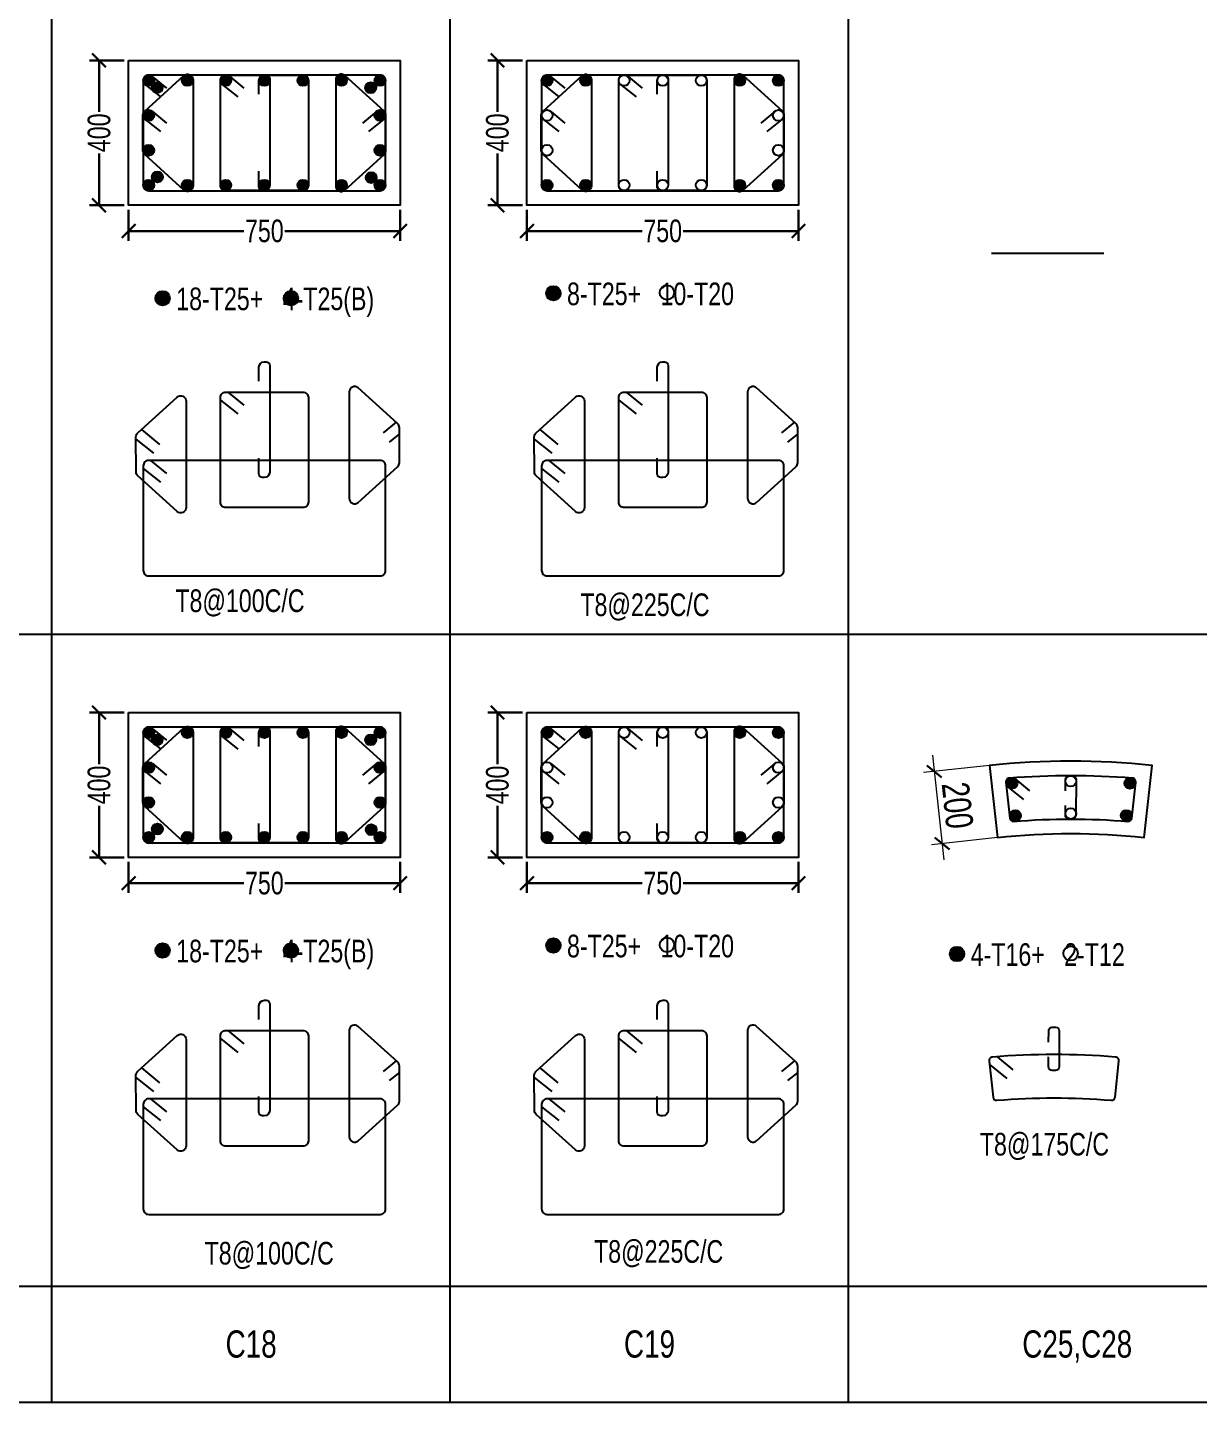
# Model space of a CAD drawing. Header units: millimetres. Extents: x 356 to 40629, y 2483 to 64847.
# Drawn here: x 31092 to 34325, y 11803 to 15598 of the extents above; entities that cross this region are included whole.
import ezdxf

# ---------------------------------------------------------------- set-up
doc = ezdxf.new("R2010")
doc.units = ezdxf.units.MM
for name, color, linetype in [('COL', 5, 'Continuous'), ('S-TIES', 3, 'Continuous'), ('TABLE', 11, 'Continuous'), ('TXT3', 6, 'Continuous')]:
    doc.layers.add(name, color=color, linetype=linetype)
for name, color, linetype, lineweight in [('STR-COL-DIM', 8, 'Continuous', 18), ('STR-LEVEL TEXT', 110, 'Continuous', 30), ('TEXT', 4, 'Continuous', 20)]:
    doc.layers.add(name, color=color, linetype=linetype, lineweight=lineweight)
doc.styles.add('EL', font='swisscl.ttf')
doc.styles.add('SOBHA', font='swisscl.ttf')
doc.styles.add('sobha sed', font='swisscl.ttf')
doc.dimstyles.new('S-25', dxfattribs={"dimscale": 25, "dimtxt": 2.5, "dimasz": 1.5, "dimexe": 0.25, "dimexo": 0.5, "dimgap": 0.1, "dimtad": 0, "dimdec": 0, "dimrnd": 0.0005, "dimzin": 0, "dimdsep": 46, "dimtxsty": 'SOBHA', "dimblk": 'OBLIQUE', "dimcen": 0.09, "dimclrd": 8, "dimclre": 8, "dimclrt": 6, "dimadec": 0, "dimazin": 0, "dimtfac": 1, "dimtdec": 0, "dimtofl": 0, "dimtmove": 0, "dimatfit": 3, "dimfxl": 0.18, "dimtolj": 1, "dimtzin": 0, "dimlwd": -1, "dimlwe": -1, "dimarcsym": 0})
doc.dimstyles.new('S-30', dxfattribs={"dimscale": 30, "dimtxt": 2.5, "dimasz": 1.25, "dimexe": 1, "dimexo": 0, "dimgap": 0.5, "dimtad": 1, "dimdec": 0, "dimrnd": 0.0005, "dimzin": 0, "dimdsep": 46, "dimtxsty": 'EL', "dimblk": 'ARCHTICK', "dimcen": 0.09, "dimdle": 1.5, "dimclrd": 251, "dimclre": 251, "dimclrt": 6, "dimadec": 0, "dimazin": 0, "dimtfac": 1, "dimtdec": 0, "dimtofl": 0, "dimtmove": 0, "dimatfit": 3, "dimfxl": 2, "dimtolj": 1, "dimtzin": 0, "dimlwd": -1, "dimlwe": -1, "dimarcsym": 0})

# ---------------------------------------------------------------- blocks, each defined once
blk = doc.blocks.new('_Oblique')
at = {"color": 0, "linetype": 'ByBlock', "lineweight": -2}
for p, q in [((-0.5, -0.5), (0.5, 0.5)), ((0, 0.71), (0, -0.71))]:
    blk.add_line(p, q, dxfattribs=at)
blk = doc.blocks.new('*D586')
at = {"layer": 'STR-LEVEL TEXT', "color": 8, "transparency": 16777216}
for p, q in [((31358.4, 13707.2), (31283.3, 13707.2)), ((31289.6, 13707.2), (31289.6, 13564.7)), ((31289.6, 13307.2), (31289.6, 13449.7)), ((31358.4, 13307.2), (31283.3, 13307.2))]:
    blk.add_line(p, q, dxfattribs=at)
at = {"layer": 'STR-LEVEL TEXT', "color": 8, "transparency": 16777216, "xscale": 37.5, "yscale": 37.5, "zscale": 37.5}
for p, rotation in [((31289.6, 13707.2), 90), ((31289.6, 13307.2), 270)]:
    blk.add_blockref('_Oblique', p, dxfattribs=dict(at, rotation=rotation))
at = {"layer": 'STR-LEVEL TEXT', "color": 6, "transparency": 16777216, "insert": (31289.6, 13507.2), "char_height": 62.5, "attachment_point": 5, "rotation": 90, "style": 'SOBHA'}
blk.add_mtext('\\A1;400', dxfattribs=at)
blk = doc.blocks.new('*D587')
at = {"layer": 'STR-LEVEL TEXT', "color": 8, "transparency": 16777216}
for p, q in [((31370.9, 13294.7), (31370.9, 13229.9)), ((32120.9, 13294.7), (32120.9, 13229.9)), ((31370.9, 13236.1), (31689, 13236.1)), ((32120.9, 13236.1), (31802.8, 13236.1))]:
    blk.add_line(p, q, dxfattribs=at)
at = {"layer": 'STR-LEVEL TEXT', "color": 8, "transparency": 16777216, "xscale": 37.5, "yscale": 37.5, "zscale": 37.5, "rotation": 180}
blk.add_blockref('_Oblique', (31370.9, 13236.1), dxfattribs=at)
at = {"layer": 'STR-LEVEL TEXT', "color": 8, "transparency": 16777216, "xscale": 37.5, "yscale": 37.5, "zscale": 37.5}
blk.add_blockref('_Oblique', (32120.9, 13236.1), dxfattribs=at)
at = {"layer": 'STR-LEVEL TEXT', "color": 6, "transparency": 16777216, "insert": (31745.9, 13236.1), "char_height": 62.5, "attachment_point": 5, "style": 'SOBHA'}
blk.add_mtext('\\A1;750', dxfattribs=at)
blk = doc.blocks.new('*D588')
at = {"layer": 'STR-LEVEL TEXT', "color": 8, "transparency": 16777216}
for p, q in [((31358.4, 15507.4), (31283.3, 15507.4)), ((31289.6, 15507.4), (31289.6, 15364.9)), ((31289.6, 15107.4), (31289.6, 15249.9)), ((31358.4, 15107.4), (31283.3, 15107.4))]:
    blk.add_line(p, q, dxfattribs=at)
at = {"layer": 'STR-LEVEL TEXT', "color": 8, "transparency": 16777216, "xscale": 37.5, "yscale": 37.5, "zscale": 37.5}
for p, rotation in [((31289.6, 15507.4), 90), ((31289.6, 15107.4), 270)]:
    blk.add_blockref('_Oblique', p, dxfattribs=dict(at, rotation=rotation))
at = {"layer": 'STR-LEVEL TEXT', "color": 6, "transparency": 16777216, "insert": (31289.6, 15307.4), "char_height": 62.5, "attachment_point": 5, "rotation": 90, "style": 'SOBHA'}
blk.add_mtext('\\A1;400', dxfattribs=at)
blk = doc.blocks.new('*D589')
at = {"layer": 'STR-LEVEL TEXT', "color": 8, "transparency": 16777216}
for p, q in [((31370.9, 15094.9), (31370.9, 15030.1)), ((32120.9, 15094.9), (32120.9, 15030.1)), ((31370.9, 15036.3), (31689, 15036.3)), ((32120.9, 15036.3), (31802.8, 15036.3))]:
    blk.add_line(p, q, dxfattribs=at)
at = {"layer": 'STR-LEVEL TEXT', "color": 8, "transparency": 16777216, "xscale": 37.5, "yscale": 37.5, "zscale": 37.5, "rotation": 180}
blk.add_blockref('_Oblique', (31370.9, 15036.3), dxfattribs=at)
at = {"layer": 'STR-LEVEL TEXT', "color": 8, "transparency": 16777216, "xscale": 37.5, "yscale": 37.5, "zscale": 37.5}
blk.add_blockref('_Oblique', (32120.9, 15036.3), dxfattribs=at)
at = {"layer": 'STR-LEVEL TEXT', "color": 6, "transparency": 16777216, "insert": (31745.9, 15036.3), "char_height": 62.5, "attachment_point": 5, "style": 'SOBHA'}
blk.add_mtext('\\A1;750', dxfattribs=at)
blk = doc.blocks.new('*D592')
at = {"layer": 'STR-LEVEL TEXT', "color": 8, "transparency": 16777216}
for p, q in [((32458.4, 13707.2), (32383.3, 13707.2)), ((32389.6, 13707.2), (32389.6, 13564.7)), ((32389.6, 13307.2), (32389.6, 13449.7)), ((32458.4, 13307.2), (32383.3, 13307.2))]:
    blk.add_line(p, q, dxfattribs=at)
at = {"layer": 'STR-LEVEL TEXT', "color": 8, "transparency": 16777216, "xscale": 37.5, "yscale": 37.5, "zscale": 37.5}
for p, rotation in [((32389.6, 13707.2), 90), ((32389.6, 13307.2), 270)]:
    blk.add_blockref('_Oblique', p, dxfattribs=dict(at, rotation=rotation))
at = {"layer": 'STR-LEVEL TEXT', "color": 6, "transparency": 16777216, "insert": (32389.6, 13507.2), "char_height": 62.5, "attachment_point": 5, "rotation": 90, "style": 'SOBHA'}
blk.add_mtext('\\A1;400', dxfattribs=at)
blk = doc.blocks.new('*D593')
at = {"layer": 'STR-LEVEL TEXT', "color": 8, "transparency": 16777216}
for p, q in [((32470.9, 13294.7), (32470.9, 13229.9)), ((33220.9, 13294.7), (33220.9, 13229.9)), ((32470.9, 13236.1), (32789, 13236.1)), ((33220.9, 13236.1), (32902.8, 13236.1))]:
    blk.add_line(p, q, dxfattribs=at)
at = {"layer": 'STR-LEVEL TEXT', "color": 8, "transparency": 16777216, "xscale": 37.5, "yscale": 37.5, "zscale": 37.5, "rotation": 180}
blk.add_blockref('_Oblique', (32470.9, 13236.1), dxfattribs=at)
at = {"layer": 'STR-LEVEL TEXT', "color": 8, "transparency": 16777216, "xscale": 37.5, "yscale": 37.5, "zscale": 37.5}
blk.add_blockref('_Oblique', (33220.9, 13236.1), dxfattribs=at)
at = {"layer": 'STR-LEVEL TEXT', "color": 6, "transparency": 16777216, "insert": (32845.9, 13236.1), "char_height": 62.5, "attachment_point": 5, "style": 'SOBHA'}
blk.add_mtext('\\A1;750', dxfattribs=at)
blk = doc.blocks.new('*D604')
at = {"layer": 'STR-LEVEL TEXT', "color": 8, "transparency": 16777216}
for p, q in [((32458.4, 15507.4), (32383.3, 15507.4)), ((32389.6, 15507.4), (32389.6, 15364.9)), ((32389.6, 15107.4), (32389.6, 15249.9)), ((32458.4, 15107.4), (32383.3, 15107.4))]:
    blk.add_line(p, q, dxfattribs=at)
at = {"layer": 'STR-LEVEL TEXT', "color": 8, "transparency": 16777216, "xscale": 37.5, "yscale": 37.5, "zscale": 37.5}
for p, rotation in [((32389.6, 15507.4), 90), ((32389.6, 15107.4), 270)]:
    blk.add_blockref('_Oblique', p, dxfattribs=dict(at, rotation=rotation))
at = {"layer": 'STR-LEVEL TEXT', "color": 6, "transparency": 16777216, "insert": (32389.6, 15307.4), "char_height": 62.5, "attachment_point": 5, "rotation": 90, "style": 'SOBHA'}
blk.add_mtext('\\A1;400', dxfattribs=at)
blk = doc.blocks.new('*D605')
at = {"layer": 'STR-LEVEL TEXT', "color": 8, "transparency": 16777216}
for p, q in [((32470.9, 15094.9), (32470.9, 15030.1)), ((33220.9, 15094.9), (33220.9, 15030.1)), ((32470.9, 15036.3), (32789, 15036.3)), ((33220.9, 15036.3), (32902.8, 15036.3))]:
    blk.add_line(p, q, dxfattribs=at)
at = {"layer": 'STR-LEVEL TEXT', "color": 8, "transparency": 16777216, "xscale": 37.5, "yscale": 37.5, "zscale": 37.5, "rotation": 180}
blk.add_blockref('_Oblique', (32470.9, 15036.3), dxfattribs=at)
at = {"layer": 'STR-LEVEL TEXT', "color": 8, "transparency": 16777216, "xscale": 37.5, "yscale": 37.5, "zscale": 37.5}
blk.add_blockref('_Oblique', (33220.9, 15036.3), dxfattribs=at)
at = {"layer": 'STR-LEVEL TEXT', "color": 6, "transparency": 16777216, "insert": (32845.9, 15036.3), "char_height": 62.5, "attachment_point": 5, "style": 'SOBHA'}
blk.add_mtext('\\A1;750', dxfattribs=at)
blk = doc.blocks.new('_ArchTick')
at = {"color": 0, "linetype": 'ByBlock', "const_width": 0.15}
blk.add_lwpolyline([(-0.5, -0.5), (0.5, 0.5)], dxfattribs=at)
blk = doc.blocks.new('*D629')
at = {"layer": 'TEXT', "color": 251, "linetype": 'Continuous', "transparency": 16777216}
for p, q in [((33590.9, 13589.3), (33622.4, 13301)), ((33748.3, 13561.2), (33566, 13541.3)), ((33770, 13362.4), (33587.7, 13342.4))]:
    blk.add_line(p, q, dxfattribs=at)
at = {"layer": 'TEXT', "color": 251, "transparency": 16777216, "xscale": 37.5, "yscale": 37.5, "zscale": 37.5}
for p, rotation in [((33595.8, 13544.5), 96.23951706283746), ((33617.5, 13345.7), 276.2395170628374)]:
    blk.add_blockref('_ArchTick', p, dxfattribs=dict(at, rotation=rotation))
at = {"layer": 'TEXT', "color": 6, "transparency": 16777216, "insert": (33659.7, 13450.9), "char_height": 75, "attachment_point": 5, "rotation": 276.2395, "style": 'EL'}
blk.add_mtext('\\A1;200', dxfattribs=at)

msp = doc.modelspace()

# ---------------------------------------------------------------- hatches: boundary and pattern name
at = {"layer": 'S-TIES', "ltscale": 7}
h = msp.add_hatch(color=256, dxfattribs=at)
h.dxf.hatch_style = 1
edge = h.paths.add_edge_path()
edge.add_arc((31426.5, 15451.8), 15, 0, 360)
h = msp.add_hatch(color=256, dxfattribs=at)
h.dxf.hatch_style = 1
edge = h.paths.add_edge_path()
edge.add_arc((31533, 15451.8), 15, 0, 360)
h = msp.add_hatch(color=256, dxfattribs=at)
h.dxf.hatch_style = 1
edge = h.paths.add_edge_path()
edge.add_arc((31639.4, 15451.8), 15, 0, 360)
h = msp.add_hatch(color=256, dxfattribs=at)
h.dxf.hatch_style = 1
edge = h.paths.add_edge_path()
edge.add_arc((31745.9, 15451.8), 15, 0, 360)
h = msp.add_hatch(color=256, dxfattribs=at)
h.dxf.hatch_style = 1
edge = h.paths.add_edge_path()
edge.add_arc((31852.4, 15451.8), 15, 0, 360)
h = msp.add_hatch(color=256, dxfattribs=at)
h.dxf.hatch_style = 1
edge = h.paths.add_edge_path()
edge.add_arc((31958.9, 15451.8), 15, 0, 360)
h = msp.add_hatch(color=256, dxfattribs=at)
h.dxf.hatch_style = 1
edge = h.paths.add_edge_path()
edge.add_arc((32065.3, 15451.8), 15, 0, 360)
h = msp.add_hatch(color=256, dxfattribs=at)
h.dxf.hatch_style = 1
edge = h.paths.add_edge_path()
edge.add_arc((32526.5, 15451.8), 15, 0, 360)
h = msp.add_hatch(color=256, dxfattribs=at)
h.dxf.hatch_style = 1
edge = h.paths.add_edge_path()
edge.add_arc((32633, 15451.8), 15, 0, 360)
h = msp.add_hatch(color=256, dxfattribs=at)
h.dxf.hatch_style = 1
edge = h.paths.add_edge_path()
edge.add_arc((33058.9, 15451.8), 15, 0, 360)
h = msp.add_hatch(color=256, dxfattribs=at)
h.dxf.hatch_style = 1
edge = h.paths.add_edge_path()
edge.add_arc((33165.3, 15451.8), 15, 0, 360)
h = msp.add_hatch(color=256, dxfattribs=at)
h.dxf.hatch_style = 1
edge = h.paths.add_edge_path()
edge.add_arc((31450, 15432.2), 15, 0, 360)
h = msp.add_hatch(color=256, dxfattribs=at)
h.dxf.hatch_style = 1
edge = h.paths.add_edge_path()
edge.add_arc((32039.6, 15432), 15, 0, 360)
h = msp.add_hatch(color=256, dxfattribs=at)
h.dxf.hatch_style = 1
edge = h.paths.add_edge_path()
edge.add_arc((31426.5, 15355.5), 15, 0, 360)
h = msp.add_hatch(color=256, dxfattribs=at)
h.dxf.hatch_style = 1
edge = h.paths.add_edge_path()
edge.add_arc((32065.2, 15355.5), 15, 0, 360)
h = msp.add_hatch(color=256, dxfattribs=at)
h.dxf.hatch_style = 1
edge = h.paths.add_edge_path()
edge.add_arc((31426.5, 15259.1), 15, 0, 360)
h = msp.add_hatch(color=256, dxfattribs=at)
h.dxf.hatch_style = 1
edge = h.paths.add_edge_path()
edge.add_arc((32065.2, 15259.1), 15, 0, 360)
h = msp.add_hatch(color=256, dxfattribs=at)
h.dxf.hatch_style = 1
edge = h.paths.add_edge_path()
edge.add_arc((31450.4, 15185.7), 15, 0, 360)
h = msp.add_hatch(color=256, dxfattribs=at)
h.dxf.hatch_style = 1
edge = h.paths.add_edge_path()
edge.add_arc((32040.9, 15183.8), 15, 0, 360)
h = msp.add_hatch(color=256, dxfattribs=at)
h.dxf.hatch_style = 1
edge = h.paths.add_edge_path()
edge.add_arc((31426.6, 15162.7), 15, 0, 360)
h = msp.add_hatch(color=256, dxfattribs=at)
h.dxf.hatch_style = 1
edge = h.paths.add_edge_path()
edge.add_arc((31533, 15162.9), 15, 0, 360)
h = msp.add_hatch(color=256, dxfattribs=at)
h.dxf.hatch_style = 1
edge = h.paths.add_edge_path()
edge.add_arc((31639.4, 15162.9), 15, 0, 360)
h = msp.add_hatch(color=256, dxfattribs=at)
h.dxf.hatch_style = 1
edge = h.paths.add_edge_path()
edge.add_arc((31745.9, 15162.9), 15, 0, 360)
h = msp.add_hatch(color=256, dxfattribs=at)
h.dxf.hatch_style = 1
edge = h.paths.add_edge_path()
edge.add_arc((31852.4, 15162.9), 15, 0, 360)
h = msp.add_hatch(color=256, dxfattribs=at)
h.dxf.hatch_style = 1
edge = h.paths.add_edge_path()
edge.add_arc((31958.9, 15162.9), 15, 0, 360)
h = msp.add_hatch(color=256, dxfattribs=at)
h.dxf.hatch_style = 1
edge = h.paths.add_edge_path()
edge.add_arc((32065.3, 15162.7), 15, 0, 360)
h = msp.add_hatch(color=256, dxfattribs=at)
h.dxf.hatch_style = 1
edge = h.paths.add_edge_path()
edge.add_arc((32526.6, 15162.7), 15, 0, 360)
h = msp.add_hatch(color=256, dxfattribs=at)
h.dxf.hatch_style = 1
edge = h.paths.add_edge_path()
edge.add_arc((32633, 15162.9), 15, 0, 360)
h = msp.add_hatch(color=256, dxfattribs=at)
h.dxf.hatch_style = 1
edge = h.paths.add_edge_path()
edge.add_arc((33058.9, 15162.9), 15, 0, 360)
h = msp.add_hatch(color=256, dxfattribs=at)
h.dxf.hatch_style = 1
edge = h.paths.add_edge_path()
edge.add_arc((33165.3, 15162.7), 15, 0, 360)
h = msp.add_hatch(color=256, dxfattribs=at)
h.dxf.hatch_style = 1
edge = h.paths.add_edge_path()
edge.add_arc((32543.9, 14864.4), 20, 0, 360)
h = msp.add_hatch(color=256, dxfattribs=at)
h.dxf.hatch_style = 1
edge = h.paths.add_edge_path()
edge.add_arc((31464.9, 14850.6), 20, 0, 360)
h = msp.add_hatch(color=256, dxfattribs=at)
h.dxf.hatch_style = 1
edge = h.paths.add_edge_path()
edge.add_arc((31819.4, 14850.6), 20, 0, 360)
h = msp.add_hatch(color=256, dxfattribs=at)
h.dxf.hatch_style = 1
edge = h.paths.add_edge_path()
edge.add_arc((31426.5, 13651.7), 15, 0, 360)
h = msp.add_hatch(color=256, dxfattribs=at)
h.dxf.hatch_style = 1
edge = h.paths.add_edge_path()
edge.add_arc((31533, 13651.7), 15, 0, 360)
h = msp.add_hatch(color=256, dxfattribs=at)
h.dxf.hatch_style = 1
edge = h.paths.add_edge_path()
edge.add_arc((31639.4, 13651.7), 15, 0, 360)
h = msp.add_hatch(color=256, dxfattribs=at)
h.dxf.hatch_style = 1
edge = h.paths.add_edge_path()
edge.add_arc((31745.9, 13651.7), 15, 0, 360)
h = msp.add_hatch(color=256, dxfattribs=at)
h.dxf.hatch_style = 1
edge = h.paths.add_edge_path()
edge.add_arc((31852.4, 13651.7), 15, 0, 360)
h = msp.add_hatch(color=256, dxfattribs=at)
h.dxf.hatch_style = 1
edge = h.paths.add_edge_path()
edge.add_arc((31958.9, 13651.7), 15, 0, 360)
h = msp.add_hatch(color=256, dxfattribs=at)
h.dxf.hatch_style = 1
edge = h.paths.add_edge_path()
edge.add_arc((32065.3, 13651.7), 15, 0, 360)
h = msp.add_hatch(color=256, dxfattribs=at)
h.dxf.hatch_style = 1
edge = h.paths.add_edge_path()
edge.add_arc((32526.5, 13651.7), 15, 0, 360)
h = msp.add_hatch(color=256, dxfattribs=at)
h.dxf.hatch_style = 1
edge = h.paths.add_edge_path()
edge.add_arc((32633, 13651.7), 15, 0, 360)
h = msp.add_hatch(color=256, dxfattribs=at)
h.dxf.hatch_style = 1
edge = h.paths.add_edge_path()
edge.add_arc((33058.9, 13651.7), 15, 0, 360)
h = msp.add_hatch(color=256, dxfattribs=at)
h.dxf.hatch_style = 1
edge = h.paths.add_edge_path()
edge.add_arc((33165.3, 13651.7), 15, 0, 360)
h = msp.add_hatch(color=256, dxfattribs=at)
h.dxf.hatch_style = 1
edge = h.paths.add_edge_path()
edge.add_arc((31450, 13632), 15, 0, 360)
h = msp.add_hatch(color=256, dxfattribs=at)
h.dxf.hatch_style = 1
edge = h.paths.add_edge_path()
edge.add_arc((32039.6, 13631.8), 15, 0, 360)
h = msp.add_hatch(color=256, dxfattribs=at)
h.dxf.hatch_style = 1
edge = h.paths.add_edge_path()
edge.add_arc((31426.5, 13555.3), 15, 0, 360)
h = msp.add_hatch(color=256, dxfattribs=at)
h.dxf.hatch_style = 1
edge = h.paths.add_edge_path()
edge.add_arc((32065.2, 13555.3), 15, 0, 360)
h = msp.add_hatch(color=256, dxfattribs=at)
h.dxf.hatch_style = 1
edge = h.paths.add_edge_path()
edge.add_arc((33810.4, 13511.8), 15, 0, 360)
h = msp.add_hatch(color=256, dxfattribs=at)
h.dxf.hatch_style = 1
edge = h.paths.add_edge_path()
edge.add_arc((34136.2, 13512), 15, 0, 360)
h = msp.add_hatch(color=256, dxfattribs=at)
h.dxf.hatch_style = 1
edge = h.paths.add_edge_path()
edge.add_arc((31426.5, 13458.9), 15, 0, 360)
h = msp.add_hatch(color=256, dxfattribs=at)
h.dxf.hatch_style = 1
edge = h.paths.add_edge_path()
edge.add_arc((32065.2, 13458.9), 15, 0, 360)
h = msp.add_hatch(color=256, dxfattribs=at)
h.dxf.hatch_style = 1
edge = h.paths.add_edge_path()
edge.add_arc((33819.9, 13422.6), 15, 0, 360)
h = msp.add_hatch(color=256, dxfattribs=at)
h.dxf.hatch_style = 1
edge = h.paths.add_edge_path()
edge.add_arc((34126.1, 13423.1), 15, 0, 360)
h = msp.add_hatch(color=256, dxfattribs=at)
h.dxf.hatch_style = 1
edge = h.paths.add_edge_path()
edge.add_arc((31450.4, 13385.5), 15, 0, 360)
h = msp.add_hatch(color=256, dxfattribs=at)
h.dxf.hatch_style = 1
edge = h.paths.add_edge_path()
edge.add_arc((32040.9, 13383.7), 15, 0, 360)
h = msp.add_hatch(color=256, dxfattribs=at)
h.dxf.hatch_style = 1
edge = h.paths.add_edge_path()
edge.add_arc((31426.6, 13362.6), 15, 0, 360)
h = msp.add_hatch(color=256, dxfattribs=at)
h.dxf.hatch_style = 1
edge = h.paths.add_edge_path()
edge.add_arc((31533, 13362.7), 15, 0, 360)
h = msp.add_hatch(color=256, dxfattribs=at)
h.dxf.hatch_style = 1
edge = h.paths.add_edge_path()
edge.add_arc((31639.4, 13362.7), 15, 0, 360)
h = msp.add_hatch(color=256, dxfattribs=at)
h.dxf.hatch_style = 1
edge = h.paths.add_edge_path()
edge.add_arc((31745.9, 13362.7), 15, 0, 360)
h = msp.add_hatch(color=256, dxfattribs=at)
h.dxf.hatch_style = 1
edge = h.paths.add_edge_path()
edge.add_arc((31852.4, 13362.7), 15, 0, 360)
h = msp.add_hatch(color=256, dxfattribs=at)
h.dxf.hatch_style = 1
edge = h.paths.add_edge_path()
edge.add_arc((31958.9, 13362.7), 15, 0, 360)
h = msp.add_hatch(color=256, dxfattribs=at)
h.dxf.hatch_style = 1
edge = h.paths.add_edge_path()
edge.add_arc((32065.3, 13362.6), 15, 0, 360)
h = msp.add_hatch(color=256, dxfattribs=at)
h.dxf.hatch_style = 1
edge = h.paths.add_edge_path()
edge.add_arc((32526.6, 13362.6), 15, 0, 360)
h = msp.add_hatch(color=256, dxfattribs=at)
h.dxf.hatch_style = 1
edge = h.paths.add_edge_path()
edge.add_arc((32633, 13362.7), 15, 0, 360)
h = msp.add_hatch(color=256, dxfattribs=at)
h.dxf.hatch_style = 1
edge = h.paths.add_edge_path()
edge.add_arc((33058.9, 13362.7), 15, 0, 360)
h = msp.add_hatch(color=256, dxfattribs=at)
h.dxf.hatch_style = 1
edge = h.paths.add_edge_path()
edge.add_arc((33165.3, 13362.6), 15, 0, 360)
h = msp.add_hatch(color=256, dxfattribs=at)
h.dxf.hatch_style = 1
edge = h.paths.add_edge_path()
edge.add_arc((31464.9, 13050.4), 20, 0, 360)
h = msp.add_hatch(color=256, dxfattribs=at)
h.dxf.hatch_style = 1
edge = h.paths.add_edge_path()
edge.add_arc((31819.4, 13050.4), 20, 0, 360)
h = msp.add_hatch(color=256, dxfattribs=at)
h.dxf.hatch_style = 1
edge = h.paths.add_edge_path()
edge.add_arc((32543.9, 13064.2), 20, 0, 360)
h = msp.add_hatch(color=256, dxfattribs=at)
h.dxf.hatch_style = 1
edge = h.paths.add_edge_path()
edge.add_arc((33658.6, 13040.7), 20, 0, 360)

# ---------------------------------------------------------------- linework, layer by layer
at = {"layer": 'COL', "elevation": 0}
for points in [[(31370.9, 15507.4), (32120.9, 15507.4), (32120.9, 15107.4), (31370.9, 15107.4)], [(32470.9, 15507.4), (33220.9, 15507.4), (33220.9, 15107.4), (32470.9, 15107.4)], [(31370.9, 13707.2), (32120.9, 13707.2), (32120.9, 13307.2), (31370.9, 13307.2)], [(32470.9, 13707.2), (33220.9, 13707.2), (33220.9, 13307.2), (32470.9, 13307.2)]]:
    msp.add_lwpolyline(points, close=True, dxfattribs=at)
at = {"layer": 'COL'}
msp.add_lwpolyline([(33770, 13362.4, -0.053678), (34175.8, 13362.3), (34197.2, 13561.2, 0.051629), (33748.3, 13561.2)], format="xyb", close=True, dxfattribs=at)
at = {"layer": 'S-TIES', "ltscale": 7}
msp.add_line((33753.5, 14975.4, 0), (34063.8, 14975.4, 0), dxfattribs=at)
at = {"layer": 'S-TIES', "ltscale": 7, "elevation": 0}
for points in [[(31549, 15454.1), (31549, 15160.6, -0.650149), (31523.9, 15149.5), (31415.5, 15247.5, -0.211938), (31410.5, 15258.7), (31410.5, 15355.9, -0.211928), (31415.5, 15367), (31523.9, 15465.2, -0.650363)], [(31426.6, 15147.7), (32065.3, 15147.7, 0.414214), (32080.3, 15162.7), (32080.3, 15451.8, 0.414214), (32065.3, 15466.8), (31426.6, 15466.8, 0.414214), (31411.6, 15451.8), (31411.6, 15162.7, 0.414214)], [(31639.4, 15466.8), (31852.4, 15466.8, -0.414214), (31867.4, 15451.8), (31867.4, 15162.9, -0.414214), (31852.4, 15147.9), (31639.4, 15147.9, -0.414214), (31624.4, 15162.9), (31624.4, 15451.8, -0.414214)], [(31942.9, 15454.1), (31942.9, 15160.6, 0.650149), (31967.9, 15149.5), (32076.4, 15247.5, 0.211938), (32081.3, 15258.7), (32081.3, 15355.9, 0.211928), (32076.4, 15367), (31967.9, 15465.2, 0.650363)], [(32649, 15454.1), (32649, 15160.6, -0.650149), (32623.9, 15149.5), (32515.5, 15247.5, -0.211938), (32510.5, 15258.7), (32510.5, 15355.9, -0.211928), (32515.5, 15367), (32623.9, 15465.2, -0.650363)], [(32526.6, 15147.7), (33165.3, 15147.7, 0.414214), (33180.3, 15162.7), (33180.3, 15451.8, 0.414214), (33165.3, 15466.8), (32526.6, 15466.8, 0.414214), (32511.6, 15451.8), (32511.6, 15162.7, 0.414214)], [(32739.4, 15466.8), (32952.4, 15466.8, -0.414214), (32967.4, 15451.8), (32967.4, 15162.9, -0.414214), (32952.4, 15147.9), (32739.4, 15147.9, -0.414214), (32724.4, 15162.9), (32724.4, 15451.8, -0.414214)], [(33042.9, 15454.1), (33042.9, 15160.6, 0.650149), (33067.9, 15149.5), (33176.4, 15247.5, 0.211938), (33181.3, 15258.7), (33181.3, 15355.9, 0.211928), (33176.4, 15367), (33067.9, 15465.2, 0.650363)], [(31529.9, 14566.7), (31529.9, 14273.3, -0.650149), (31504.8, 14262.1), (31396.4, 14360.2, -0.211938), (31391.5, 14371.3), (31391.4, 14468.5, -0.211928), (31396.4, 14479.7), (31504.8, 14577.8, -0.650363)], [(31639.4, 14591.7), (31852.4, 14591.7, -0.414214), (31867.4, 14576.7), (31867.4, 14287.7, -0.414214), (31852.4, 14272.7), (31639.4, 14272.7, -0.414214), (31624.4, 14287.7), (31624.4, 14576.7, -0.414214)], [(31980.3, 14592), (31980.3, 14298.5, 0.650149), (32005.3, 14287.4), (32113.7, 14385.4, 0.211938), (32118.7, 14396.6), (32118.7, 14493.8, 0.211928), (32113.8, 14504.9), (32005.3, 14603.1, 0.650363)], [(32629.9, 14566.7), (32629.9, 14273.3, -0.650149), (32604.8, 14262.1), (32496.4, 14360.2, -0.211938), (32491.5, 14371.3), (32491.4, 14468.5, -0.211928), (32496.4, 14479.7), (32604.8, 14577.8, -0.650363)], [(32739.4, 14591.7), (32952.4, 14591.7, -0.414214), (32967.4, 14576.7), (32967.4, 14287.7, -0.414214), (32952.4, 14272.7), (32739.4, 14272.7, -0.414214), (32724.4, 14287.7), (32724.4, 14576.7, -0.414214)], [(33080.3, 14592), (33080.3, 14298.5, 0.650149), (33105.3, 14287.4), (33213.7, 14385.4, 0.211938), (33218.7, 14396.6), (33218.7, 14493.8, 0.211928), (33213.8, 14504.9), (33105.3, 14603.1, 0.650363)], [(31426.6, 14084.1), (32065.3, 14084.1, 0.414214), (32080.3, 14099.1), (32080.3, 14388.2, 0.414214), (32065.3, 14403.2), (31426.6, 14403.2, 0.414214), (31411.6, 14388.2), (31411.6, 14099.1, 0.414214)], [(32526.6, 14084.1), (33165.3, 14084.1, 0.414214), (33180.3, 14099.1), (33180.3, 14388.2, 0.414214), (33165.3, 14403.2), (32526.6, 14403.2, 0.414214), (32511.6, 14388.2), (32511.6, 14099.1, 0.414214)], [(31549, 13653.9), (31549, 13360.5, -0.650149), (31523.9, 13349.3), (31415.5, 13447.4, -0.211938), (31410.5, 13458.5), (31410.5, 13555.7, -0.211928), (31415.5, 13566.9), (31523.9, 13665, -0.650363)], [(31426.6, 13347.6), (32065.3, 13347.6, 0.414214), (32080.3, 13362.6), (32080.3, 13651.7, 0.414214), (32065.3, 13666.7), (31426.6, 13666.7, 0.414214), (31411.6, 13651.7), (31411.6, 13362.6, 0.414214)], [(31639.4, 13666.7), (31852.4, 13666.7, -0.414214), (31867.4, 13651.7), (31867.4, 13362.7, -0.414214), (31852.4, 13347.7), (31639.4, 13347.7, -0.414214), (31624.4, 13362.7), (31624.4, 13651.7, -0.414214)], [(31942.9, 13653.9), (31942.9, 13360.5, 0.650149), (31967.9, 13349.3), (32076.4, 13447.4, 0.211938), (32081.3, 13458.5), (32081.3, 13555.7, 0.211928), (32076.4, 13566.9), (31967.9, 13665, 0.650363)], [(32649, 13653.9), (32649, 13360.5, -0.650149), (32623.9, 13349.3), (32515.5, 13447.4, -0.211938), (32510.5, 13458.5), (32510.5, 13555.7, -0.211928), (32515.5, 13566.9), (32623.9, 13665, -0.650363)], [(32526.6, 13347.6), (33165.3, 13347.6, 0.414214), (33180.3, 13362.6), (33180.3, 13651.7, 0.414214), (33165.3, 13666.7), (32526.6, 13666.7, 0.414214), (32511.6, 13651.7), (32511.6, 13362.6, 0.414214)], [(32739.4, 13666.7), (32952.4, 13666.7, -0.414214), (32967.4, 13651.7), (32967.4, 13362.7, -0.414214), (32952.4, 13347.7), (32739.4, 13347.7, -0.414214), (32724.4, 13362.7), (32724.4, 13651.7, -0.414214)], [(33042.9, 13653.9), (33042.9, 13360.5, 0.650149), (33067.9, 13349.3), (33176.4, 13447.4, 0.211938), (33181.3, 13458.5), (33181.3, 13555.7, 0.211928), (33176.4, 13566.9), (33067.9, 13665, 0.650363)], [(31639.4, 12829.4), (31852.4, 12829.4, -0.414214), (31867.4, 12814.4), (31867.4, 12525.4, -0.414214), (31852.4, 12510.4), (31639.4, 12510.4, -0.414214), (31624.4, 12525.4), (31624.4, 12814.4, -0.414214)], [(31980.3, 12829.7), (31980.3, 12536.2, 0.650149), (32005.3, 12525.1), (32113.7, 12623.1, 0.211938), (32118.7, 12634.3), (32118.7, 12731.5, 0.211928), (32113.8, 12742.6), (32005.3, 12840.8, 0.650363)], [(32739.4, 12829.4), (32952.4, 12829.4, -0.414214), (32967.4, 12814.4), (32967.4, 12525.4, -0.414214), (32952.4, 12510.4), (32739.4, 12510.4, -0.414214), (32724.4, 12525.4), (32724.4, 12814.4, -0.414214)], [(33080.3, 12829.7), (33080.3, 12536.2, 0.650149), (33105.3, 12525.1), (33213.7, 12623.1, 0.211938), (33218.7, 12634.3), (33218.7, 12731.5, 0.211928), (33213.8, 12742.6), (33105.3, 12840.8, 0.650363)], [(31529.9, 12804.4), (31529.9, 12511, -0.650149), (31504.8, 12499.8), (31396.4, 12597.9, -0.211938), (31391.5, 12609), (31391.4, 12706.2, -0.211928), (31396.4, 12717.4), (31504.8, 12815.5, -0.650363)], [(32629.9, 12804.4), (32629.9, 12511, -0.650149), (32604.8, 12499.8), (32496.4, 12597.9, -0.211938), (32491.5, 12609), (32491.4, 12706.2, -0.211928), (32496.4, 12717.4), (32604.8, 12815.5, -0.650363)], [(31426.6, 12321.8), (32065.3, 12321.8, 0.414214), (32080.3, 12336.8), (32080.3, 12625.9, 0.414214), (32065.3, 12640.9), (31426.6, 12640.9, 0.414214), (31411.6, 12625.9), (31411.6, 12336.8, 0.414214)], [(32526.6, 12321.8), (33165.3, 12321.8, 0.414214), (33180.3, 12336.8), (33180.3, 12625.9, 0.414214), (33165.3, 12640.9), (32526.6, 12640.9, 0.414214), (32511.6, 12625.9), (32511.6, 12336.8, 0.414214)]]:
    msp.add_lwpolyline(points, format="xyb", close=True, dxfattribs=at)
for points in [[(31436.5, 15463), (31475.3, 15430.8)], [(31650.5, 15462.5), (31689.3, 15430.4)], [(32536.5, 15463), (32575.3, 15430.8)], [(32750.5, 15462.5), (32789.3, 15430.4)], [(31416.5, 15440.6), (31458.7, 15407.1)], [(31630.5, 15440.2), (31672.6, 15406.7)], [(32516.5, 15440.6), (32558.7, 15407.1)], [(32730.5, 15440.2), (32772.6, 15406.7)], [(31416.5, 15344.3), (31458.7, 15310.8)], [(31436.6, 15366.6), (31475.4, 15334.4)], [(32055.3, 15366.6), (32016.5, 15334.4)], [(32075.3, 15344.3), (32033.1, 15310.8)], [(32516.5, 15344.3), (32558.7, 15310.8)], [(32536.6, 15366.6), (32575.4, 15334.4)], [(33155.3, 15366.6), (33116.5, 15334.4)], [(33175.3, 15344.3), (33133.1, 15310.8)], [(31645.3, 14591.7), (31689.3, 14555.2)], [(32745.3, 14591.7), (32789.3, 14555.2)], [(31624.4, 14569.8), (31672.6, 14531.5)], [(32724.4, 14569.8), (32772.6, 14531.5)], [(32109.8, 14508.5), (32074.1, 14478.9)], [(33209.8, 14508.5), (33174.1, 14478.9)], [(31391.4, 14461.7), (31439.6, 14423.4)], [(31406.2, 14488.6), (31456.3, 14447.1)], [(32118.7, 14476.2), (32090.1, 14453.4)], [(32491.4, 14461.7), (32539.6, 14423.4)], [(32506.2, 14488.6), (32556.3, 14447.1)], [(33218.7, 14476.2), (33190.1, 14453.4)], [(31431.9, 14403.2), (31475.3, 14367.1)], [(32531.9, 14403.2), (32575.3, 14367.1)], [(31411.6, 14380.9), (31458.7, 14343.5)], [(32511.6, 14380.9), (32558.7, 14343.5)], [(31416.5, 13640.5), (31458.7, 13606.9)], [(31436.5, 13662.8), (31475.3, 13630.6)], [(31630.5, 13640), (31672.6, 13606.5)], [(31650.5, 13662.4), (31689.3, 13630.2)], [(32516.5, 13640.5), (32558.7, 13606.9)], [(32536.5, 13662.8), (32575.3, 13630.6)], [(32730.5, 13640), (32772.6, 13606.5)], [(32750.5, 13662.4), (32789.3, 13630.2)], [(31436.6, 13566.4), (31475.4, 13534.3)], [(32055.3, 13566.4), (32016.5, 13534.3)], [(32536.6, 13566.4), (32575.4, 13534.3)], [(33155.3, 13566.4), (33116.5, 13534.3)], [(31416.5, 13544.1), (31458.7, 13510.6)], [(32075.3, 13544.1), (32033.1, 13510.6)], [(32516.5, 13544.1), (32558.7, 13510.6)], [(33175.3, 13544.1), (33133.1, 13510.6)], [(33820.4, 13522.9), (33859.2, 13490.7)], [(33800.4, 13500.6), (33842.6, 13467)], [(31645.3, 12829.4), (31689.3, 12792.9)], [(32745.3, 12829.4), (32789.3, 12792.9)], [(31624.4, 12807.5), (31672.6, 12769.2)], [(32724.4, 12807.5), (32772.6, 12769.2)], [(33769.1, 12757.2), (33812.8, 12720.9)], [(31406.2, 12726.3), (31456.3, 12684.8)], [(32109.8, 12746.2), (32074.1, 12716.6)], [(32506.2, 12726.3), (32556.3, 12684.8)], [(33209.8, 12746.2), (33174.1, 12716.6)], [(33748.2, 12735.3), (33796.2, 12697.2)], [(31391.4, 12699.4), (31439.6, 12661.1)], [(32118.7, 12713.9), (32090.1, 12691.1)], [(32491.4, 12699.4), (32539.6, 12661.1)], [(33218.7, 12713.9), (33190.1, 12691.1)], [(31431.9, 12640.9), (31475.3, 12604.8)], [(32531.9, 12640.9), (32575.3, 12604.8)], [(31411.6, 12618.6), (31458.7, 12581.2)], [(32511.6, 12618.6), (32558.7, 12581.2)]]:
    msp.add_lwpolyline(points, dxfattribs=at)
for points in [[(31731, 15413.8), (31731, 15451.8, -0.414139), (31746, 15466.8), (31750.9, 15466.8, -0.414288), (31760.9, 15456.8), (31760.8, 15162.9, -0.414139), (31745.8, 15147.9), (31740.9, 15147.9, -0.414288), (31730.9, 15157.9), (31730.9, 15201.1)], [(32831, 15413.8), (32831, 15451.8, -0.414139), (32846, 15466.8), (32850.9, 15466.8, -0.414288), (32860.9, 15456.8), (32860.8, 15162.9, -0.414139), (32845.8, 15147.9), (32840.9, 15147.9, -0.414288), (32830.9, 15157.9), (32830.9, 15201.1)], [(31731, 14622.1), (31731, 14660.1, -0.414139), (31746, 14675.1), (31750.9, 14675.1, -0.414288), (31760.9, 14665.1), (31760.8, 14371.1, -0.414139), (31745.8, 14356.1), (31740.9, 14356.1, -0.414288), (31730.9, 14366.2), (31730.9, 14409.3)], [(32831, 14622.1), (32831, 14660.1, -0.414139), (32846, 14675.1), (32850.9, 14675.1, -0.414288), (32860.9, 14665.1), (32860.8, 14371.1, -0.414139), (32845.8, 14356.1), (32840.9, 14356.1, -0.414288), (32830.9, 14366.2), (32830.9, 14409.3)], [(31731, 13613.7), (31731, 13651.7, -0.414139), (31746, 13666.7), (31750.9, 13666.7, -0.414288), (31760.9, 13656.7), (31760.8, 13362.7, -0.414139), (31745.8, 13347.7), (31740.9, 13347.7, -0.414288), (31730.9, 13357.7), (31730.9, 13400.9)], [(32831, 13613.7), (32831, 13651.7, -0.414139), (32846, 13666.7), (32850.9, 13666.7, -0.414288), (32860.9, 13656.7), (32860.8, 13362.7, -0.414139), (32845.8, 13347.7), (32840.9, 13347.7, -0.414288), (32830.9, 13357.7), (32830.9, 13400.9)], [(31731, 12859.8), (31731, 12897.8, -0.414139), (31746, 12912.8), (31750.9, 12912.8, -0.414288), (31760.9, 12902.8), (31760.8, 12608.8, -0.414139), (31745.8, 12593.8), (31740.9, 12593.8, -0.414288), (31730.9, 12603.9), (31730.9, 12647)], [(32831, 12859.8), (32831, 12897.8, -0.414139), (32846, 12912.8), (32850.9, 12912.8, -0.414288), (32860.9, 12902.8), (32860.8, 12608.8, -0.414139), (32845.8, 12593.8), (32840.9, 12593.8, -0.414288), (32830.9, 12603.9), (32830.9, 12647)]]:
    msp.add_lwpolyline(points, format="xyb", dxfattribs=at)
at = {"layer": 'S-TIES', "ltscale": 7}
for points in [[(33815.2, 13406.8, -0.040806), (34130.6, 13406.8, 0.406769), (34141.3, 13415.7), (34152, 13515, 0.422301), (34142.8, 13526, 0.039806), (33802.7, 13526, 0.422837), (33793.6, 13515), (33804.4, 13415.7, 0.406209)], [(33768.8, 12637, -0.040806), (34084.2, 12637, 0.406769), (34094.9, 12645.9), (34105.6, 12745.2, 0.422301), (34096.4, 12756.2, 0.039806), (33756.3, 12756.2, 0.422837), (33747.2, 12745.2), (33758, 12645.9, 0.406209)]]:
    msp.add_lwpolyline(points, format="xyb", close=True, dxfattribs=at)
for points in [[(33958, 13491.1), (33958.1, 13522.8, -0.41316), (33968.1, 13532.8), (33977.3, 13532.8, -0.415268), (33987.3, 13522.7), (33987, 13423.2, -0.41316), (33977, 13413.3), (33967.8, 13413.3, -0.415268), (33957.8, 13423.3), (33957.9, 13450.7)], [(33911.6, 12796.9), (33911.7, 12828.6, -0.41316), (33921.7, 12838.6), (33930.9, 12838.6, -0.415268), (33940.9, 12828.6), (33940.6, 12729, -0.41316), (33930.6, 12719.1), (33921.4, 12719.1, -0.415268), (33911.4, 12729.1), (33911.5, 12756.5)]]:
    msp.add_lwpolyline(points, format="xyb", dxfattribs=at)
for centre, radius in [((31426.5, 15451.8, 0), 15), ((31533, 15451.8, 0), 15), ((31639.4, 15451.8, 0), 15), ((31745.9, 15451.8, 0), 15), ((31852.4, 15451.8, 0), 15), ((31958.9, 15451.8, 0), 15), ((32065.3, 15451.8, 0), 15), ((32526.5, 15451.8, 0), 15), ((32633, 15451.8, 0), 15), ((32739.4, 15451.8, 0), 15), ((32845.9, 15451.8, 0), 15), ((32952.4, 15451.8, 0), 15), ((33058.9, 15451.8, 0), 15), ((33165.3, 15451.8, 0), 15), ((31450, 15432.2, 0), 15), ((32039.6, 15432, 0), 15), ((31426.5, 15355.5, 0), 15), ((32065.2, 15355.5, 0), 15), ((32526.5, 15355.5, 0), 15), ((33165.2, 15355.5, 0), 15), ((31426.5, 15259.1, 0), 15), ((32065.2, 15259.1, 0), 15), ((32526.5, 15259.1, 0), 15), ((33165.2, 15259.1, 0), 15), ((31450.4, 15185.7, 0), 15), ((32040.9, 15183.8, 0), 15), ((31426.6, 15162.7, 0), 15), ((31533, 15162.9, 0), 15), ((31639.4, 15162.9, 0), 15), ((31745.9, 15162.9, 0), 15), ((31852.4, 15162.9, 0), 15), ((31958.9, 15162.9, 0), 15), ((32065.3, 15162.7, 0), 15), ((32526.6, 15162.7, 0), 15), ((32633, 15162.9, 0), 15), ((32739.4, 15162.9, 0), 15), ((32845.9, 15162.9, 0), 15), ((32952.4, 15162.9, 0), 15), ((33058.9, 15162.9, 0), 15), ((33165.3, 15162.7, 0), 15), ((32543.9, 14864.4, 0), 20), ((32857.5, 14866.2, 0), 20), ((31464.9, 14850.6, 0), 20), ((31819.4, 14850.6, 0), 20), ((31426.5, 13651.7, 0), 15), ((31533, 13651.7, 0), 15), ((31639.4, 13651.7, 0), 15), ((31745.9, 13651.7, 0), 15), ((31852.4, 13651.7, 0), 15), ((31958.9, 13651.7, 0), 15), ((32065.3, 13651.7, 0), 15), ((32526.5, 13651.7, 0), 15), ((32633, 13651.7, 0), 15), ((32739.4, 13651.7, 0), 15), ((32845.9, 13651.7, 0), 15), ((32952.4, 13651.7, 0), 15), ((33058.9, 13651.7, 0), 15), ((33165.3, 13651.7, 0), 15), ((31450, 13632, 0), 15), ((32039.6, 13631.8), 15), ((31426.5, 13555.3, 0), 15), ((32065.2, 13555.3, 0), 15), ((32526.5, 13555.3, 0), 15), ((33165.2, 13555.3, 0), 15), ((33810.4, 13511.8, 0), 15), ((33972.7, 13517.8), 15), ((34136.2, 13512, 0), 15), ((31426.5, 13458.9, 0), 15), ((32065.2, 13458.9, 0), 15), ((32526.5, 13458.9, 0), 15), ((33165.2, 13458.9, 0), 15), ((33819.9, 13422.6, 0), 15), ((33972.8, 13428.3), 15), ((34126.1, 13423.1, 0), 15), ((31450.4, 13385.5), 15), ((32040.9, 13383.7), 15), ((31426.6, 13362.6, 0), 15), ((31533, 13362.7, 0), 15), ((31639.4, 13362.7, 0), 15), ((31745.9, 13362.7, 0), 15), ((31852.4, 13362.7, 0), 15), ((31958.9, 13362.7, 0), 15), ((32065.3, 13362.6, 0), 15), ((32526.6, 13362.6, 0), 15), ((32633, 13362.7, 0), 15), ((32739.4, 13362.7, 0), 15), ((32845.9, 13362.7, 0), 15), ((32952.4, 13362.7, 0), 15), ((33058.9, 13362.7, 0), 15), ((33165.3, 13362.6, 0), 15), ((31464.9, 13050.4, 0), 20), ((31819.4, 13050.4, 0), 20), ((32543.9, 13064.2, 0), 20), ((32857.5, 13066, 0), 20), ((33658.6, 13040.7, 0), 20), ((33972.2, 13042.4, 0), 20)]:
    msp.add_circle(centre, radius, dxfattribs=at)
at = {"layer": 'TABLE', "ltscale": 10}
for p, q in [((31157.8, 19002.1, 0), (31157.8, 11802.7, 0)), ((32257.8, 19002.1, 0), (32257.8, 11802.7, 0)), ((33357.8, 19002.1, 0), (33357.8, 11802.7, 0)), ((18883.5, 13923.9, 0), (40628.8, 13923.9, 0)), ((18883.5, 12123.7, 0), (40628.8, 12123.7, 0)), ((40628.8, 11802.7, 0), (18883.5, 11802.7, 0))]:
    msp.add_line(p, q, dxfattribs=at)

# ---------------------------------------------------------------- texts
at = {"layer": 'STR-COL-DIM', "color": 6, "char_height": 62.5, "width": 636.777, "attachment_point": 1, "style": 'sobha sed'}
for s, insert in [('18-T25+   4-T25(B) ', (31502.6, 14880.3, 0)), ('8-T25+   10-T20', (32581.6, 14894.1, 0)), ('8-T25+   10-T20', (32581.6, 13093.9)), ('18-T25+   4-T25(B) ', (31502.6, 13080.1, 0)), ('4-T16+   2-T12', (33696.3, 13070.4))]:
    msp.add_mtext(s, dxfattribs=dict(at, insert=insert))
at = {"layer": 'TXT3', "color": 4, "ltscale": 7, "style": 'sobha sed'}
for s, p in [('T8@100C/C', (31500, 13984.6)), ('T8@225C/C', (32618.4, 13973.4)), ('T8@175C/C', (33721.6, 12484.4)), ('T8@100C/C', (31580.8, 12183.5)), ('T8@225C/C', (32656.2, 12188.3))]:
    msp.add_text(s, height=62.5, dxfattribs=at).set_placement(p)
at = {"layer": 'TXT3', "ltscale": 7, "style": 'sobha sed'}
for s, p in [('C18', (31638.9, 11926.6, 0)), ('C19', (32738.9, 11926.6, 0)), ('C25,C28', (33838.9, 11926.6, 0))]:
    msp.add_text(s, height=75, dxfattribs=at).set_placement(p)

# ---------------------------------------------------------------- dimensions: what is measured, and where the dimension line sits
at = {"layer": 'STR-LEVEL TEXT'}
for base, p1, p2, picture, middle in [((31289.6, 15507.4, 0), (31370.9, 15107.4, 0), (31370.9, 15507.4, 0), '*D588', (31289.6, 15307.4, 0)), ((32389.6, 15507.4, 0), (32470.9, 15107.4, 0), (32470.9, 15507.4, 0), '*D604', (32389.6, 15307.4, 0)), ((31289.6, 13707.2, 0), (31370.9, 13307.2, 0), (31370.9, 13707.2, 0), '*D586', (31289.6, 13507.2, 0)), ((32389.6, 13707.2, 0), (32470.9, 13307.2, 0), (32470.9, 13707.2, 0), '*D592', (32389.6, 13507.2, 0))]:
    dim = msp.add_linear_dim(base=base, p1=p1, p2=p2, angle=90, dimstyle='S-25', dxfattribs=at)
    dim.commit()
    dim.dimension.update_dxf_attribs({"geometry": picture, "text_midpoint": middle})
for base, p1, p2, picture, middle in [((32120.9, 15036.3, 0), (31370.9, 15107.4, 0), (32120.9, 15107.4, 0), '*D589', (31745.9, 15036.3, 0)), ((33220.9, 15036.3, 0), (32470.9, 15107.4, 0), (33220.9, 15107.4, 0), '*D605', (32845.9, 15036.3, 0)), ((32120.9, 13236.1, 0), (31370.9, 13307.2, 0), (32120.9, 13307.2, 0), '*D587', (31745.9, 13236.1, 0)), ((33220.9, 13236.1, 0), (32470.9, 13307.2, 0), (33220.9, 13307.2, 0), '*D593', (32845.9, 13236.1, 0))]:
    dim = msp.add_linear_dim(base=base, p1=p1, p2=p2, dimstyle='S-25', dxfattribs=at)
    dim.commit()
    dim.dimension.update_dxf_attribs({"geometry": picture, "text_midpoint": middle})
at = {"layer": 'TEXT'}
dim = msp.add_aligned_dim(p1=(33748.3, 13561.2), p2=(33770, 13362.4), distance=-153.4, dimstyle='S-30', override={"dimarcsym": 1}, dxfattribs=at)
dim.commit()
dim.dimension.update_dxf_attribs({"geometry": '*D629', "text_midpoint": (33659.7, 13450.9)})

doc.saveas('drawing.dxf')
